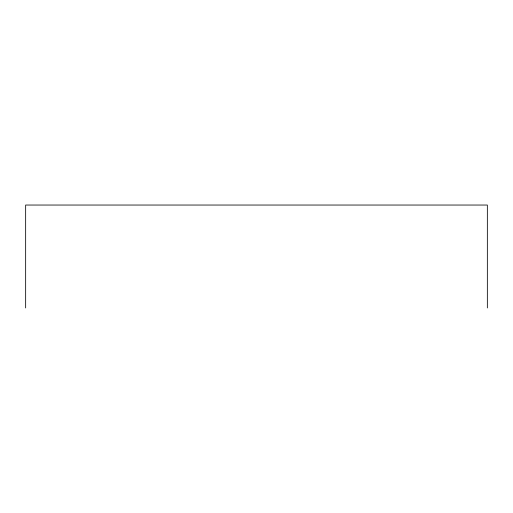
<?xml version="1.0" encoding="UTF-8"?>
<svg xmlns="http://www.w3.org/2000/svg" width="513" height="513" viewBox="0 0 513 513"><rect width="100%" height="100%" fill="white"/><g stroke="black" fill="none" stroke-linecap="round" stroke-linejoin="round"><path stroke-width="0.77" d="M487.35 307.96L487.35 205.04L25.65 205.04L25.65 307.96"/></g></svg>
